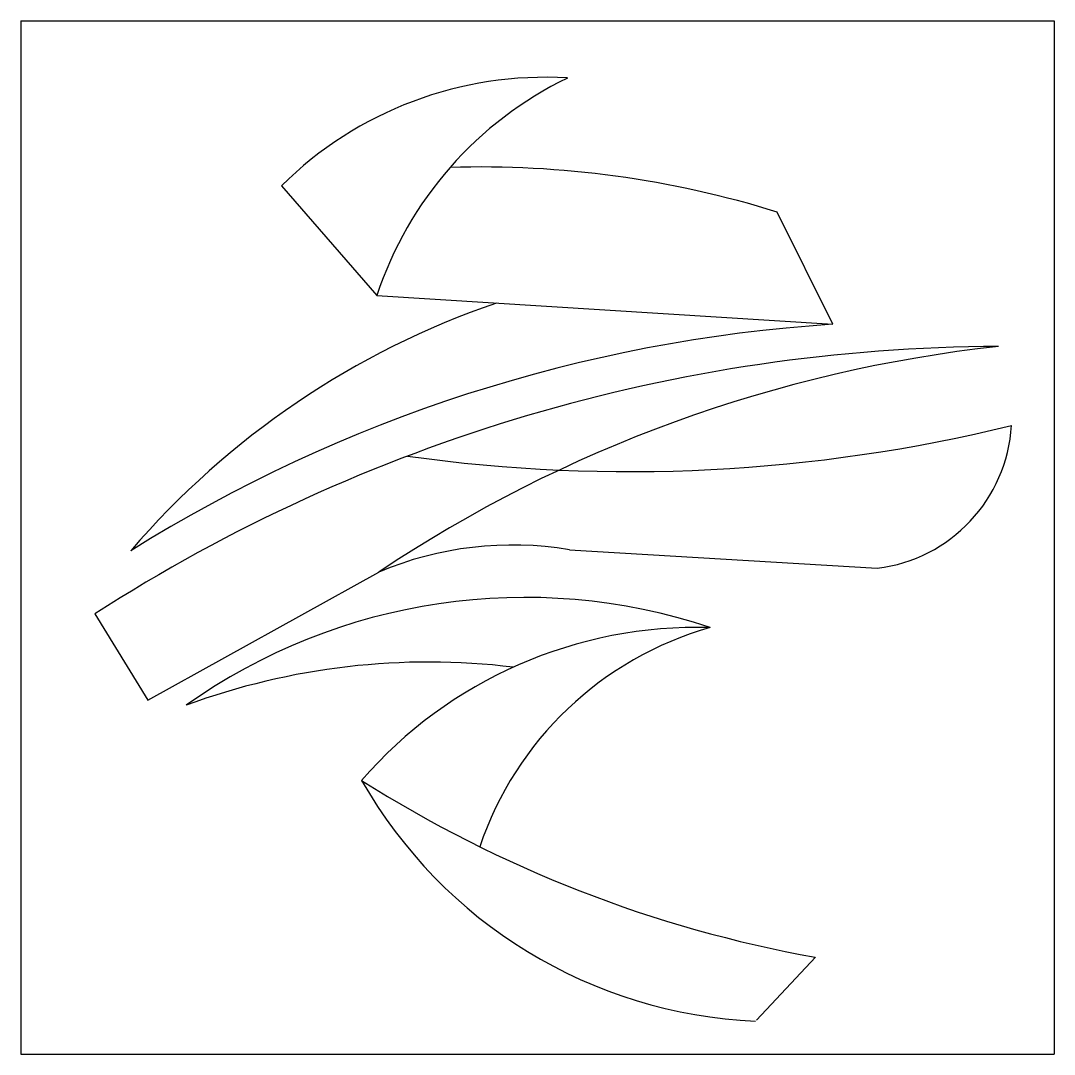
# Model space of a CAD drawing. Header units: millimetres. Extents: x 0 to 300, y -300 to 0.
import ezdxf

# ---------------------------------------------------------------- set-up
doc = ezdxf.new("R2010")
doc.units = ezdxf.units.MM

msp = doc.modelspace()

# ---------------------------------------------------------------- linework, layer by layer
for p, q in [((0, 0), (300, 0)), ((0, 0), (0, -300)), ((300, 0), (300, -300)), ((75.7, -47.89), (103.37, -79.75)), ((235.67, -88.13), (219.59, -55.57)), ((103.37, -79.75), (235.67, -88.13)), ((159.25, -153.54), (248.61, -158.92)), ((36.94, -197.2), (103.96, -160.03)), ((21.52, -172.17), (36.94, -197.2)), ((230.66, -271.78), (213.52, -290.11)), ((0, -300), (300, -300))]:
    msp.add_line(p, q)
for centre, radius, start, end in [((152.22, -125.25), 108.81, 86.5872, 134.6842), ((205.8, -113.74), 107.92, 115.8763, 161.6408), ((133.23, -333.65), 291.19, 72.7483, 91.6891), ((217.09, -312.87), 244.05, 108.8829, 139.3456), ((264.05, -524.7), 437.49, 93.7204, 122.0442), ((285.57, -582.52), 487.96, 90.2117, 122.7595), ((327.5, -494.32), 402.15, 96.243, 123.7701), ((176.82, 332.89), 463.77, 261.9989, 283.8172), ((243.2, -114.79), 44.46, 276.9848, 356.5557), ((142.81, -252.29), 100.11, 80.5448, 112.8344), ((146.28, -337.24), 169.85, 71.5162, 125.341), ((196.28, -305.05), 128.95, 88.2905, 139.0309), ((227.05, -271.42), 99, 105.7771, 161.3469), ((118.36, -389.74), 203.59, 83.0664, 110.21), ((295.47, 89.2), 366.79, 237.5986, 259.8178), ((219.28, -152.01), 138.46, 209.6368, 267.5266)]:
    msp.add_arc(centre, radius, start, end)

doc.saveas('drawing.dxf')
